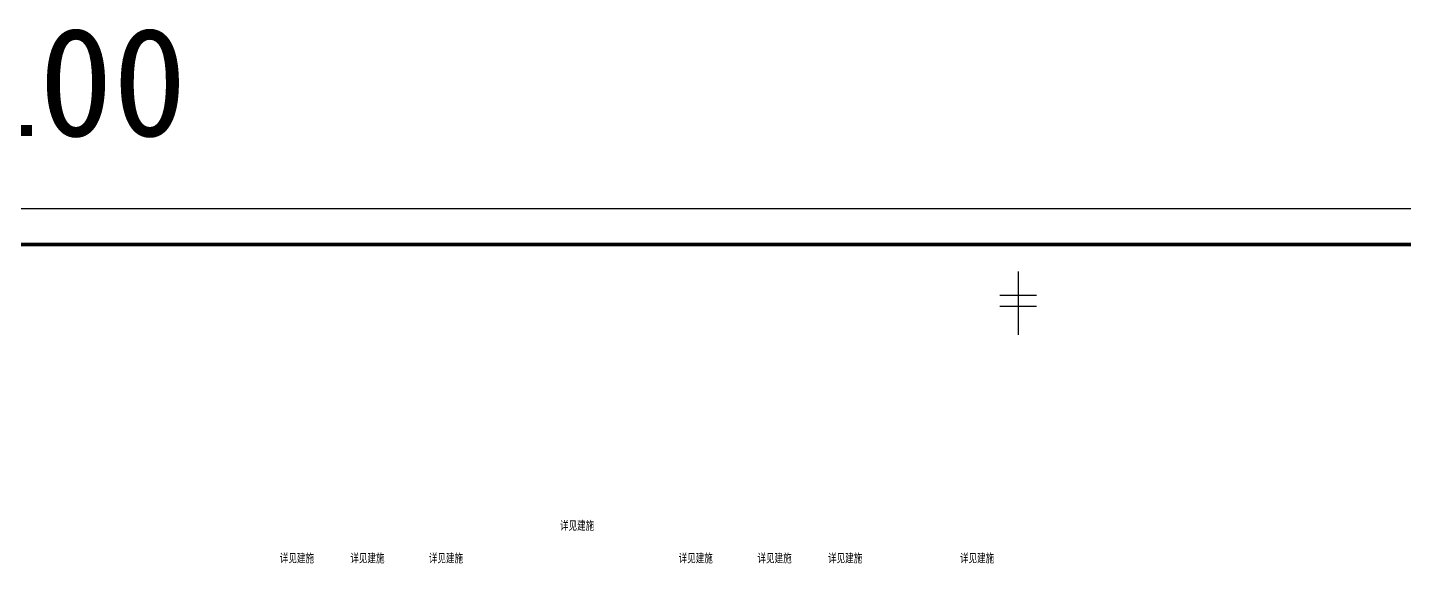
# Model space of a CAD drawing. Extents: x -518115 to 790560, y -210384 to 1628073.
# Drawn here: x 418241 to 456292, y 74212 to 89190 of the extents above; entities that cross this region are included whole.
import ezdxf

# ---------------------------------------------------------------- set-up
doc = ezdxf.new("R2010")
doc.units = 0
doc.header["$LTSCALE"] = 1000
doc.header["$MEASUREMENT"] = 0
doc.layers.add('PUB_TEXT', color=4, linetype='Continuous')
doc.layers.add('图框', color=140, linetype='Continuous')
doc.layers.add('yichutu', color=7, linetype='Continuous', true_color=0xffffff, plot=False)
doc.styles.add('_TCH_AXIS', font='COMPLEX', dxfattribs={"bigfont": 'GBCBIG'})
doc.styles.add('_TCH_LABEL', font='')
doc.styles.get('_TCH_LABEL').set_extended_font_data('SimHei')

# ---------------------------------------------------------------- blocks, each defined once
blk = doc.blocks.new('yct-841-594-84100-59399.9999999999-100-1000.0')
at = {"layer": 'yichutu', "color": 7, "true_color": 0xffffff}
blk.add_lwpolyline([(0, 0), (0, 59400), (84100, 59400), (84100, 0)], close=True, dxfattribs=at)
at = {"layer": 'yichutu', "color": 7, "true_color": 0xffffff, "style": '_TCH_LABEL'}
blk.add_text('A1 1:100', height=3000, dxfattribs=at).set_placement((0, 61400))
blk = doc.blocks.new('TK')
at = {"layer": '图框'}
blk.add_lwpolyline([(465375, 548714), (549475, 548714), (549475, 489314), (465375, 489314)], close=True, dxfattribs=at)
blk.add_lwpolyline([(465375, 548714), (549475, 548714), (549475, 489314), (465375, 489314)], close=True, dxfattribs=at)
at = {"layer": '图框', "const_width": 100}
blk.add_lwpolyline([(548475, 490314), (548475, 547714), (467875, 547714), (467875, 490314)], close=True, dxfattribs=at)

msp = doc.modelspace()

# ---------------------------------------------------------------- linework, layer by layer
for p, q in [((445616.6, 82451.4), (445616.6, 80700.4)), ((445616.6, 82451.4), (445616.6, 80700.4)), ((445109.2, 81794.8), (446124, 81794.8)), ((445109.2, 81794.8), (446124, 81794.8)), ((445109.2, 81491.5), (446124, 81491.5)), ((445109.2, 81491.5), (446124, 81491.5))]:
    msp.add_line(p, q)

# ---------------------------------------------------------------- block references
msp.add_blockref('TK', (-59060.9, -464523.6))
at = {"layer": 'yichutu'}
msp.add_blockref('yct-841-594-84100-59399.9999999999-100-1000.0', (406314.1, 24790.1), dxfattribs=at)

# ---------------------------------------------------------------- texts
at = {"layer": 'PUB_TEXT', "style": '_TCH_AXIS'}
for p in [(432954, 75284), (425211.7, 74384), (427161.5, 74384), (429331.7, 74384), (436233.9, 74384), (438412.2, 74384), (440362.1, 74384), (444008.4, 74384)]:
    msp.add_text('详见建施', height=236.31, dxfattribs=at).set_placement(p)

doc.saveas('drawing.dxf')
